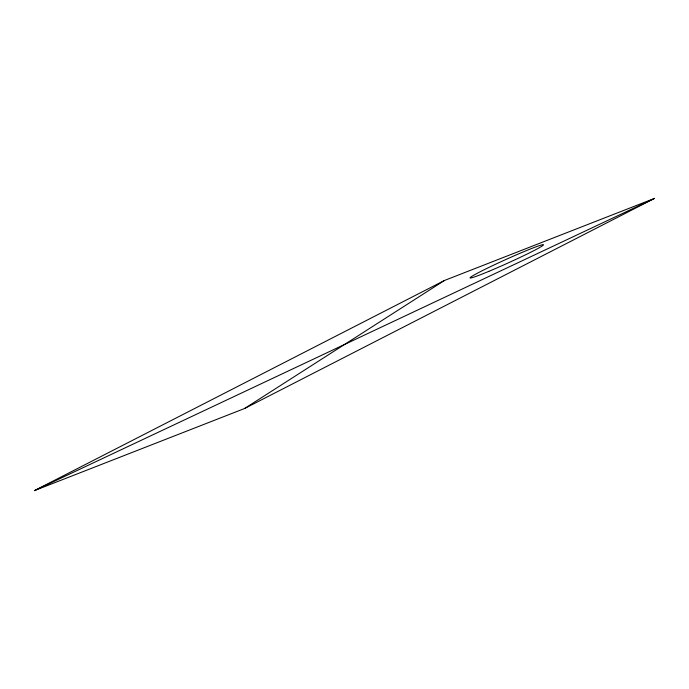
<?xml version="1.0" encoding="UTF-8"?>
<svg xmlns="http://www.w3.org/2000/svg" width="689" height="689" viewBox="0 0 689 689"><rect width="100%" height="100%" fill="white"/><g stroke="black" fill="none" stroke-linecap="round" stroke-linejoin="round"><path stroke-width="1.03" d="M244.569 408.508L444.431 280.492L654.55 198.389L244.569 408.508L34.45 490.611L444.431 280.492M34.45 490.611L654.55 198.389M488.828 271.354A40.246 2.033 -24.3 0 0 543.475 244.784A40.246 2.033 -24.3 0 0 488.045 267.84A40.246 2.033 -24.3 0 0 488.828 271.354"/></g></svg>
